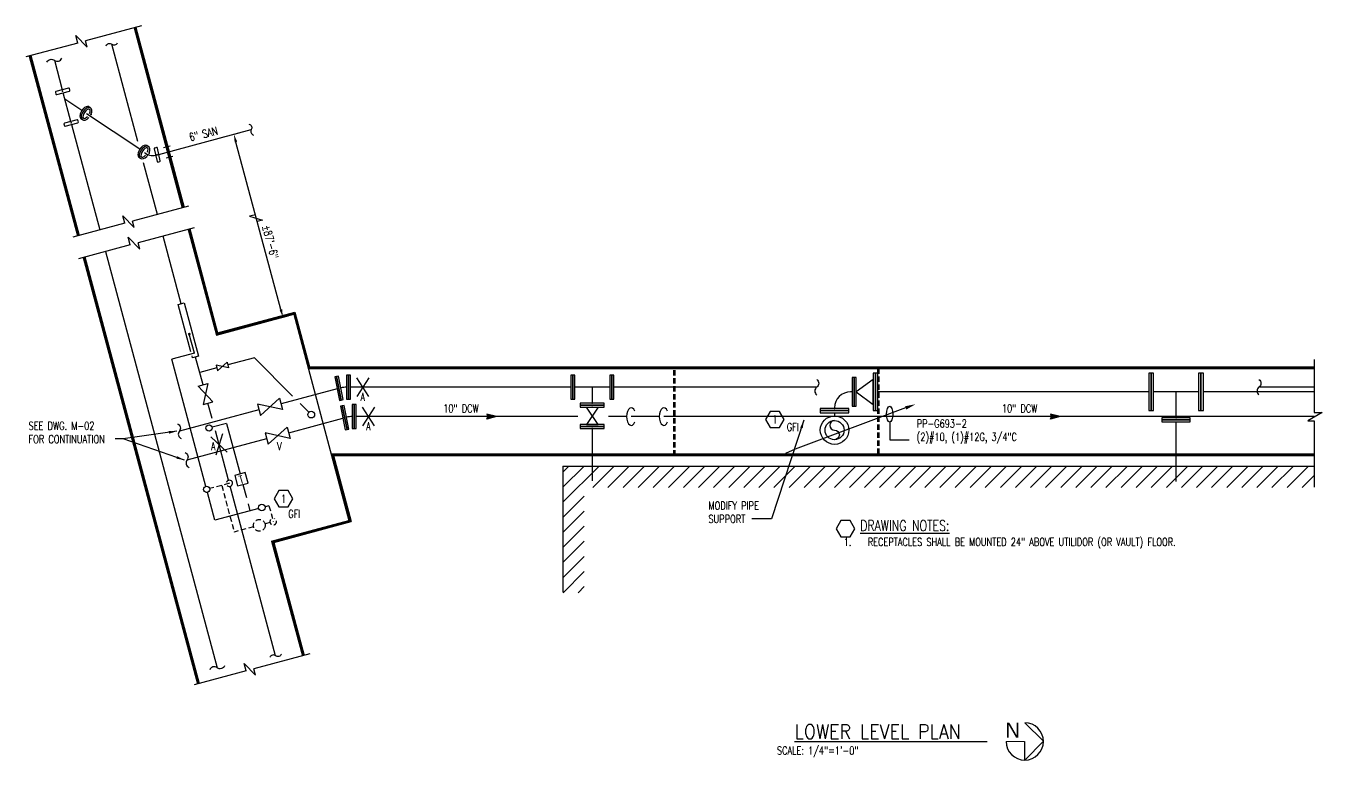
# Model space of a CAD drawing. Header units: inches. Extents: x 422 to 5092, y -339 to 887.
# Drawn here: x 810 to 1539, y 274 to 687 of the extents above; entities that cross this region are included whole.
import ezdxf
from ezdxf import colors
from ezdxf.entities.mleader import LeaderData, LeaderLine
from ezdxf.enums import TextEntityAlignment as Align
from ezdxf.math import Vec2, Vec3

# ---------------------------------------------------------------- set-up
doc = ezdxf.new("R2010")
doc.units = ezdxf.units.IN
doc.header["$LTSCALE"] = 48
doc.header["$MEASUREMENT"] = 0
doc.linetypes.add('DOY01.233700-H6-3-3 Vlt (After 95% submttl)$0$HIDDEN4', pattern=[0.09375, 0.0625, -0.03125])
for name, color, linetype in [('DOY01.233700-E-H6-3-3 Vlt (After 95% submttl)$0$E-POWR-IDEN', 71, 'Continuous'), ('DOY01.233700-E-H6-3-3 Vlt (After 95% submttl)$0$E-POWR-WIRE', 80, 'Continuous'), ('DOY01.233700-E-H6-3-3 Vlt (After 95% submttl)$0$GENERAL NOTES', 41, 'Continuous'), ('DOY01.233700-H6-3-3 Vlt (After 95% submttl)$0$EXST-BLDG', 253, 'Continuous'), ('DOY01.233700-H6-3-3 Vlt (After 95% submttl)$0$EXST-PIPE', 253, 'Continuous'), ('DOY01.233700-H6-3-3 Vlt (After 95% submttl)$0$EXST-UTLD', 253, 'Continuous'), ('DOY01.233700-H6-3-3 Vlt (After 95% submttl)$0$EXST-VALV', 253, 'Continuous'), ('DOY01.233700-H6-3-3 Vlt (After 95% submttl)$0$MU-DELGE-PIPE', 253, 'Continuous'), ('DOY01.233700-H6-3-3 Vlt (After 95% submttl)$0$MU-DELGE-TEXT', 253, 'Continuous'), ('DOY01.233700-H6-3-3 Vlt (After 95% submttl)$0$MU-DELGE-VALV', 253, 'Continuous'), ('DOY01.233700-H6-3-3 Vlt (After 95% submttl)$0$MU-DEMO', 253, 'DOY01.233700-H6-3-3 Vlt (After 95% submttl)$0$HIDDEN4'), ('DOY01.233700-H6-3-3 Vlt (After 95% submttl)$0$MU-DIMM', 253, 'Continuous'), ('DOY01.233700-H6-3-3 Vlt (After 95% submttl)$0$MU-HPR-PIPE', 253, 'Continuous'), ('DOY01.233700-H6-3-3 Vlt (After 95% submttl)$0$MU-PCR-PIPE', 253, 'Continuous'), ('DOY01.233700-H6-3-3 Vlt (After 95% submttl)$0$MU-PCR-VALV', 253, 'Continuous'), ('DOY01.233700-H6-3-3 Vlt (After 95% submttl)$0$MU-TRACE-VALV', 253, 'Continuous'), ('DOY01.233700-H6-3-3 Vlt (After 95% submttl)$0$P-SAN-PIPE', 253, 'Continuous'), ('DOY01.233700-H6-3-3 Vlt (After 95% submttl)$0$P-SAN-TEXT', 253, 'Continuous'), ('DOY01.233700-H6-3-3 Vlt (After 95% submttl)$0$P-SAN-VALV', 253, 'Continuous'), ('DOY01.233700-H6-3-3 Vlt (After 95% submttl)$0$TITLES', 111, 'Continuous')]:
    doc.layers.add(name, color=color, linetype=linetype)
doc.styles.add('DOY01.233700-E-H6-3-3 Vlt (After 95% submttl)$0$Note', font='romans.shx', dxfattribs={"width": 0.85})
doc.styles.add('DOY01.233700-E-H6-3-3 Vlt (After 95% submttl)$0$RomanS', font='romans.shx', dxfattribs={"width": 0.75})
doc.styles.add('DOY01.233700-H6-3-3 Vlt (After 95% submttl)$0$AU145S00', font='19', dxfattribs={"height": 12})
doc.styles.add('DOY01.233700-H6-3-3 Vlt (After 95% submttl)$0$ROMAND', font='romand.shx', dxfattribs={"width": 0.9})
doc.styles.add('DOY01.233700-H6-3-3 Vlt (After 95% submttl)$0$RomanS', font='romans.shx', dxfattribs={"width": 0.75})
doc.styles.get("Standard").update_dxf_attribs({"font": 'romans.shx', "width": 0.85})
doc.dimstyles.new('DOY01.233700-H6-3-3 Vlt (After 95% submttl)$0$Standard', dxfattribs={"dimtxt": 0.09375, "dimasz": 0.09375, "dimexe": 0.0625, "dimexo": 0.0625, "dimgap": 0.03125, "dimtad": 1, "dimdec": 8, "dimzin": 0, "dimdsep": 46, "dimlunit": 4, "dimtxsty": 'DOY01.233700-H6-3-3 Vlt (After 95% submttl)$0$RomanS', "dimcen": 0.09, "dimclrd": 254, "dimclre": 254, "dimclrt": 256, "dimadec": 0, "dimazin": 0, "dimtfac": 1, "dimtdec": 8, "dimtofl": 0, "dimtmove": 0, "dimatfit": 3, "dimfxl": 1, "dimtolj": 1, "dimtzin": 0, "dimlwd": -1, "dimlwe": -1, "dimarcsym": 0})

# ---------------------------------------------------------------- blocks, each defined once
blk = doc.blocks.new('DOY01.233700-E-H6-3-3 Vlt (After 95% submttl)$0$ELL')
blk.add_ellipse((0, 0), major_axis=(-1, 0), ratio=0.397545)
blk = doc.blocks.new('DOY01.233700-E-H6-3-3 Vlt (After 95% submttl)$0$Anno_Hexagon')
at = {"color": 0, "linetype": 'ByBlock', "lineweight": -2}
blk.add_lwpolyline([(1.17, 0), (0.58, 1.01), (-0.58, 1.01), (-1.17, 0), (-0.58, -1.01), (0.58, -1.01)], close=True, dxfattribs=at)
at = {"color": 0, "linetype": 'ByBlock', "lineweight": -2, "style": 'DOY01.233700-E-H6-3-3 Vlt (After 95% submttl)$0$Note', "width": 0.85}
blk.add_attdef('ID', text='', height=1, dxfattribs=at).set_placement((0, 0), align=Align.MIDDLE)
blk = doc.blocks.new('DOY01.233700-H6-3-3 Vlt (After 95% submttl)$0$8CPLG')
blk.add_lwpolyline([(4.77, 1.1875), (-4.77, 1.1875, 0.41421356), (-5.27, 0.6875), (-5.27, -0.6875, 0.41421356), (-4.77, -1.1875), (4.77, -1.1875, 0.41421356), (5.27, -0.6875), (5.27, 0.6875, 0.41421356)], format="xyb", close=True)
blk.add_point((0, 0))
blk = doc.blocks.new('*D113')
at = {"layer": 'DOY01.233700-H6-3-3 Vlt (After 95% submttl)$0$MU-DIMM', "color": 254}
for p, q in [((919.61, 624.03), (930.3, 626.89)), ((953.81, 527.57), (928.57, 621.77)), ((947.18, 521.13), (957.87, 524))]:
    blk.add_line(p, q, dxfattribs=at)
for points in [[(929.29, 621.96), (927.85, 621.58), (927.41, 626.12)], [(954.54, 527.76), (953.09, 527.37), (954.98, 523.22)]]:
    blk.add_solid(points, dxfattribs=at)
at = {"layer": 'DOY01.233700-H6-3-3 Vlt (After 95% submttl)$0$MU-DIMM', "insert": (947.96, 565.56), "char_height": 4.5, "attachment_point": 5, "rotation": 285, "style": 'DOY01.233700-H6-3-3 Vlt (After 95% submttl)$0$RomanS'}
blk.add_mtext('\\A1;%%P87\'-6"', dxfattribs=at)
blk = doc.blocks.new('DOY01.233700-H6-3-3 Vlt (After 95% submttl)$0$10blndflg')
blk.add_lwpolyline([(0, -8), (1.1875, -8), (1.1875, 8), (0, 8)], close=True)
at = {"color": 252}
blk.add_point((0, 0), dxfattribs=at)
blk = doc.blocks.new('DOY01.233700-H6-3-3 Vlt (After 95% submttl)$0$14blndflg')
blk.add_lwpolyline([(1.375, 10.5), (0, 10.5), (0, -10.5), (1.375, -10.5)], close=True)
at = {"color": 252}
for p in [(0, 0), (1.375, 0)]:
    blk.add_point(p, dxfattribs=at)
blk = doc.blocks.new('DOY01.233700-H6-3-3 Vlt (After 95% submttl)$0$8blndflg')
blk.add_lwpolyline([(1.125, 6.75), (0, 6.75), (0, -6.75), (1.125, -6.75)], close=True)
at = {"color": 252}
for p in [(0, 0), (1.125, 0)]:
    blk.add_point(p, dxfattribs=at)
blk = doc.blocks.new('DOY01.233700-H6-3-3 Vlt (After 95% submttl)$0$FLOWAR')
for p, q in [((0, 0), (5.41, 1.44, 35.76)), ((0, 0), (5.41, -1.44, 35.76)), ((5.41, 1.44, 35.76), (4.88, -0.03, 35.76)), ((5.41, -1.44, 35.76), (4.88, 0.03, 35.76))]:
    blk.add_line(p, q)
for points in [[(0, 0), (5.41, 1.44), (4.89, 0), (5.41, 1.44)], [(0, 0), (5.41, -1.44), (4.89, 0), (5.41, -1.44)]]:
    blk.add_solid(points)
blk = doc.blocks.new('DOY01.233700-H6-3-3 Vlt (After 95% submttl)')
at = {"layer": 'DOY01.233700-H6-3-3 Vlt (After 95% submttl)$0$EXST-BLDG'}
h = blk.add_hatch(dxfattribs=at)
h.set_pattern_fill('ANSI31', color=256, scale=48, style=0)
h.set_pattern_definition([(45, (0, -6), (-4.24264, 4.24264), [])])
h.paths.add_polyline_path([(1112.44465386, 368.25076526), (1124.44465386, 368.25076526), (1124.44465386, 427.47969267), (1534.8044015, 427.47969267), (1534.8044015, 439.47969267), (1112.44465386, 439.47969267)])
for q in [(1112.44465386, 368.47927606), (1534.8044015, 439.47969267)]:
    blk.add_line((1112.44465386, 439.47969267), q, dxfattribs=at)
blk.add_lwpolyline([(1534.8769858, 499.35455993), (1534.8769858, 469.55036158), (1539.27057508, 469.55036158), (1531.2016082, 465.00911853), (1534.8769858, 465.00911853), (1534.8769858, 427.69138747)], dxfattribs=at)
at = {"layer": 'DOY01.233700-H6-3-3 Vlt (After 95% submttl)$0$EXST-PIPE'}
for p, q in [((873.39169006, 622.05394604), (858.72976621, 676.77299079)), ((826.46798971, 667.74151908), (830.90450072, 651.18423458)), ((836.14793076, 631.61548727), (852.03699526, 572.3166913)), ((884.39551044, 580.98712931), (876.5931527, 610.1059248)), ((897.83697966, 530.82288323), (887.63607704, 568.89317009)), ((855.27756186, 560.22273208), (918.02871738, 326.03223145)), ((910.0587949, 485.2104478), (905.87491501, 500.82490014)), ((985.42565716, 482.91159849), (953.91501367, 474.46834701)), ((1116.80126811, 483.87825775), (992.96461862, 483.87825775)), ((1138.80126811, 483.87825775), (1119.05126811, 483.87825775)), ((1128.92626811, 483.87825775), (1128.92626811, 474.95402921)), ((1255.15834791, 483.87825775), (1141.05126811, 483.87825775)), ((1274.96643838, 481.21959511), (1274.15393838, 481.21959511)), ((1441.77893838, 481.21959511), (1289.52893838, 481.21959511)), ((1469.77893838, 481.21959511), (1444.52893838, 481.21959511)), ((1457.15393838, 466.66058965), (1457.15393838, 481.21959511)), ((1534.8044015, 481.21959511), (1472.52893838, 481.21959511)), ((1534.8044015, 483.87825775), (1503.76170061, 483.87825775)), ((915.14495076, 466.22865572), (912.83045121, 474.86648562)), ((941.50225906, 471.14235944), (896.7402294, 459.14840974)), ((1271.52893838, 470.71959511), (1258.77893838, 470.71959511)), ((1265.15393838, 472.21959511), (1265.15393838, 471.90709511)), ((1265.15393838, 469.53209511), (1265.15393838, 467.71959511)), ((923.26206083, 463.51602567), (915.15944426, 461.3449361)), ((924.454819, 431.48375442), (917.0075944, 459.27717502)), ((923.26206083, 463.51602567), (930.89068434, 435.04561517)), ((1128.92626811, 460.70402921), (1128.92626811, 431.23762086)), ((1457.15393838, 430.72362826), (1457.15393838, 464.28558965)), ((950.89642013, 332.80235557), (925.36068566, 428.10301403)), ((932.4645646, 429.17181406), (934.41736641, 421.88385848)), ((935.37483569, 418.31053448), (936.44901532, 414.30164152))]:
    blk.add_line(p, q, dxfattribs=at)
for points in [[(855.53013691, 675.9156527, -0.5), (858.72976621, 676.77299079, 0.5), (861.92939551, 677.63032888)], [(822.30243459, 666.62536195, -0.5), (826.46798971, 667.74151908, 0.5), (830.63354484, 668.85767622)], [(1255.15834791, 488.19075775, -0.5), (1255.15834791, 483.87825775, 0.5), (1255.15834791, 479.56575775)], [(1503.76170061, 488.19075775, -0.5), (1503.76170061, 483.87825775, 0.5), (1503.76170061, 479.56575775)], [(895.62407227, 463.31396486, -0.5), (896.7402294, 459.14840974, 0.5), (897.85638653, 454.98285461)], [(1265.15393838, 465.09459511, 1), (1265.15393838, 459.71959511, -1), (1265.15393838, 454.34459511, -1)], [(954.09604943, 333.65969366, -0.5), (950.89642013, 332.80235557, 0.5), (947.69679083, 331.94501749)], [(922.19427251, 327.14838858, -0.5), (918.02871738, 326.03223145, 0.5), (913.86316226, 324.91607432)]]:
    blk.add_lwpolyline(points, format="xyb", dxfattribs=at)
for points in [[(1286.77893838, 474.21959511), (1286.77893838, 488.21959511), (1277.34143838, 481.21959511)], [(927.95378379, 434.25867503), (929.52766405, 428.38487393), (935.40146515, 429.9587542), (933.82758489, 435.8325553)]]:
    blk.add_lwpolyline(points, close=True, dxfattribs=at)
for centre, radius in [((1265.15393838, 459.71959511), 8), ((913.46907407, 460.89200277), 1.75), ((1265.15393838, 459.71959511), 5.375), ((912.06739591, 426.3528211), 1.75)]:
    blk.add_circle(centre, radius, dxfattribs=at)
for centre, radius, start, end in [((990.71461862, 471.87825775), 12, 90, 105), ((1274.15393838, 472.21959511), 9, 90, 180), ((924.90775233, 429.79338423), 1.75, 227.3813443727, 162.6186556273)]:
    blk.add_arc(centre, radius, start, end, dxfattribs=at)
at = {"layer": 'DOY01.233700-H6-3-3 Vlt (After 95% submttl)$0$EXST-UTLD'}
for p, q in [((871.2898537, 685.92180404), (898.40143492, 584.74000547)), ((871.48303887, 685.97356785), (898.59462008, 584.79176928)), ((871.67622403, 686.02533166), (898.78780525, 584.84353308)), ((871.8694092, 686.07709546), (898.98099041, 584.89529689)), ((872.06259436, 686.12885927), (899.17417558, 584.9470607)), ((872.25577953, 686.18062308), (899.36736074, 584.99882451)), ((812.3683783, 670.13384229), (839.47995951, 568.95204372)), ((812.56156346, 670.1856061), (839.67314468, 569.00380752)), ((812.75474863, 670.2373699), (839.86632984, 569.05557133)), ((812.94793379, 670.28913371), (840.05951501, 569.10733514)), ((813.14111896, 670.34089752), (840.25270017, 569.15909895)), ((813.33430412, 670.39266133), (840.44588534, 569.21086276)), ((901.64200152, 572.64604625), (917.57132568, 513.19699917)), ((901.83518669, 572.69781006), (917.71274704, 513.44194814)), ((902.02837185, 572.74957386), (917.85416839, 513.68689712)), ((902.22155702, 572.80133767), (917.99558975, 513.93184609)), ((902.41474218, 572.85310148), (918.1370111, 514.17679507)), ((902.60792735, 572.90486529), (918.27843246, 514.42174404)), ((842.72052612, 556.8580845), (906.99747202, 316.97325663)), ((842.91371129, 556.9098483), (907.19065719, 317.02502044)), ((843.10689645, 556.96161211), (907.38384235, 317.07678425)), ((843.30008162, 557.01337592), (907.57702752, 317.12854806)), ((843.49326678, 557.06513973), (907.77021268, 317.18031187)), ((843.68645195, 557.11690354), (907.96339785, 317.23207568)), ((917.57132568, 513.19699917), (961.03798786, 524.8438562)), ((917.71274704, 513.44194814), (961.17940922, 525.08880517)), ((917.85416839, 513.68689712), (961.32083057, 525.33375415)), ((917.99558975, 513.93184609), (961.46225193, 525.57870312)), ((918.1370111, 514.17679507), (961.60367329, 525.8236521)), ((918.27843246, 514.42174404), (961.74509464, 526.06860107)), ((961.03798786, 524.8438562), (992.09627327, 408.93275704)), ((961.17940922, 525.08880517), (969.34760255, 494.60469267)), ((961.32083057, 525.33375415), (969.50441731, 494.79219267)), ((961.46225193, 525.57870312), (969.66123207, 494.97969267)), ((961.60367329, 525.8236521), (969.81804683, 495.16719267)), ((961.74509464, 526.06860107), (969.9748616, 495.35469267)), ((969.19078778, 494.41719267), (1534.8044015, 494.41719267)), ((969.34760255, 494.60469267), (1534.8044015, 494.60469267)), ((969.50441731, 494.79219267), (1534.8044015, 494.79219267)), ((969.66123207, 494.97969267), (1534.8044015, 494.97969267)), ((969.81804683, 495.16719267), (1534.8044015, 495.16719267)), ((969.9748616, 495.35469267), (1534.8044015, 495.35469267)), ((982.05234902, 446.41719267), (1534.8044015, 446.41719267)), ((982.30964473, 446.22969267), (992.34122225, 408.79133569)), ((982.30964473, 446.22969267), (1534.8044015, 446.22969267)), ((982.56694044, 446.04219267), (992.58617122, 408.64991433)), ((982.56694044, 446.04219267), (1534.8044015, 446.04219267)), ((982.82423615, 445.85469267), (992.8311202, 408.50849297)), ((982.82423615, 445.85469267), (1534.8044015, 445.85469267)), ((983.08153186, 445.66719267), (993.07606917, 408.36707162)), ((983.08153186, 445.66719267), (1534.8044015, 445.66719267)), ((983.33882757, 445.47969267), (993.32101815, 408.22565026)), ((983.33882757, 445.47969267), (1534.8044015, 445.47969267)), ((948.62961109, 397.28590001), (992.09627327, 408.93275704)), ((948.87456007, 397.14447866), (992.34122225, 408.79133569)), ((949.11950904, 397.0030573), (992.58617122, 408.64991433)), ((949.36445801, 396.86163595), (992.8311202, 408.50849297)), ((949.60940699, 396.72021459), (993.07606917, 408.36707162)), ((949.85435596, 396.57879323), (993.32101815, 408.22565026)), ((948.62961109, 397.28590001), (965.91894743, 332.76121838)), ((948.87456007, 397.14447866), (966.11213259, 332.81298219)), ((949.11950904, 397.0030573), (966.30531776, 332.864746)), ((949.36445801, 396.86163595), (966.49850292, 332.91650981)), ((949.60940699, 396.72021459), (966.69168809, 332.96827362)), ((949.85435596, 396.57879323), (966.88487325, 333.02003743))]:
    blk.add_line(p, q, dxfattribs=at)
at = {"layer": 'DOY01.233700-H6-3-3 Vlt (After 95% submttl)$0$EXST-UTLD', "linetype": 'DOY01.233700-H6-3-3 Vlt (After 95% submttl)$0$HIDDEN4'}
for p, q in [((1174.69465386, 445.47969267), (1174.69465386, 494.41719267)), ((1174.88215386, 445.47969267), (1174.88215386, 494.41719267)), ((1175.06965386, 445.47969267), (1175.06965386, 494.41719267)), ((1175.25715386, 445.47969267), (1175.25715386, 494.41719267)), ((1175.44465386, 445.47969267), (1175.44465386, 494.41719267)), ((1289.44465386, 446.41719267), (1289.44465386, 495.35469267)), ((1289.63215386, 446.41719267), (1289.63215386, 495.35469267)), ((1289.81965386, 446.41719267), (1289.81965386, 495.35469267)), ((1290.00715386, 446.41719267), (1290.00715386, 495.35469267)), ((1290.19465386, 446.41719267), (1290.19465386, 495.35469267))]:
    blk.add_line(p, q, dxfattribs=at)
at = {"layer": 'DOY01.233700-H6-3-3 Vlt (After 95% submttl)$0$EXST-UTLD'}
for points in [[(875.55926563, 687.06578952), (844.02604194, 678.61648769)], [(839.639538, 677.4411275), (838.50239342, 681.68500886), (844.97729966, 675.06634555), (844.02604194, 678.61648769)], [(839.639538, 677.4411275), (810.48080986, 669.62806985)], [(901.93951438, 585.688031), (870.40629069, 577.23872918)], [(866.01978674, 576.06336899), (836.8610586, 568.25031133)], [(866.01978674, 576.06336899), (864.88264216, 580.30725034), (871.35754841, 573.68858704), (870.40629069, 577.23872918)], [(905.05106905, 573.55950314), (873.51784536, 565.11020132)], [(869.13134141, 563.93484113), (839.97261327, 556.12178347)], [(869.13134141, 563.93484113), (867.99419683, 568.17872248), (874.46910308, 561.56005917), (873.51784536, 565.11020132)], [(934.26958983, 324.28079857), (933.13244525, 328.52467993), (939.60735149, 321.90601662), (938.65609377, 325.45615876)], [(970.18931746, 333.90546059), (938.65609377, 325.45615876)], [(934.26958983, 324.28079857), (905.11086169, 316.46774092)]]:
    blk.add_lwpolyline(points, dxfattribs=at)
at = {"layer": 'DOY01.233700-H6-3-3 Vlt (After 95% submttl)$0$EXST-VALV'}
for points in [[(1003.26298299, 478.57827586), (996.51896588, 489.17823964)], [(1003.26298299, 489.17823964), (996.51896588, 478.57827586)], [(923.69300365, 447.35532861), (914.43531085, 455.84862732)], [(920.94953115, 457.59410738), (917.17878336, 445.60984854)]]:
    blk.add_lwpolyline(points, dxfattribs=at)
for points in [[(910.17838166, 474.15586573), (915.48252077, 475.57710552), (907.40672535, 484.4998279), (912.71086446, 485.92106769)], [(940.64951519, 474.32484291), (942.35500294, 467.95987597), (953.0622698, 477.65083048), (954.76775755, 471.28586354)], [(1125.63151878, 462.95402921), (1132.22101743, 462.95402921), (1125.63151878, 472.70402921), (1132.22101743, 472.70402921)]]:
    blk.add_lwpolyline(points, close=True, dxfattribs=at)
at = {"layer": 'DOY01.233700-H6-3-3 Vlt (After 95% submttl)$0$MU-DELGE-PIPE'}
for p, q in [((1120.86405015, 467.34112447), (996.1592641, 467.34112447)), ((1148.2047123, 467.34112447), (1137.97931389, 467.34112447)), ((1166.58199401, 467.34112447), (1150.76012455, 467.34112447)), ((1534.8769858, 467.34112447), (1169.13740626, 467.34112447)), ((958.26329766, 458.24033024), (988.62030264, 466.37446521)), ((901.08851339, 442.92039296), (945.85054305, 454.91434266))]:
    blk.add_line(p, q, dxfattribs=at)
blk.add_lwpolyline([(899.97235625, 447.08594809, -0.5), (901.08851339, 442.92039296, 0.5), (902.20467052, 438.75483784)], format="xyb", dxfattribs=at)
blk.add_arc((993.9092641, 455.34112447), 12, 90, 105, dxfattribs=at)
for centre in [(1150.76012455, 467.34112447), (1169.13740626, 467.34112447)]:
    blk.add_ellipse(centre, major_axis=(0, 5), ratio=0.5110824494, start_param=5.3558900892, end_param=10.3520731788, dxfattribs=at)
at = {"layer": 'DOY01.233700-H6-3-3 Vlt (After 95% submttl)$0$MU-DELGE-VALV'}
for points in [[(1006.45762847, 462.04114258), (999.71361136, 472.64110636)], [(1006.45762847, 472.64110636), (999.71361136, 462.04114258)]]:
    blk.add_lwpolyline(points, dxfattribs=at)
blk.add_lwpolyline([(944.99779918, 458.09682613), (946.70328693, 451.7318592), (957.41055379, 461.42281371), (959.11604154, 455.05784677)], close=True, dxfattribs=at)
at = {"layer": 'DOY01.233700-H6-3-3 Vlt (After 95% submttl)$0$MU-DEMO'}
for p, q in [((924.90775233, 429.79338423), (913.75776611, 426.80575442)), ((920.55149746, 428.62612926), (927.58549997, 402.37487452)), ((947.13824802, 417.16581279), (945.00257239, 416.59356023)), ((947.13824802, 417.16581279), (949.52619683, 408.25386653)), ((938.52838597, 405.30701199), (927.58549997, 402.37487452)), ((947.73923405, 407.7750513), (944.92764457, 407.02168816))]:
    blk.add_line(p, q, dxfattribs=at)
blk.add_circle((941.72801527, 406.16435008), 3.3125, dxfattribs=at)
blk.add_arc((949.52619683, 408.25386653), 1.85, 143.2042616139, 66.7957383861, dxfattribs=at)
at = {"layer": 'DOY01.233700-H6-3-3 Vlt (After 95% submttl)$0$MU-DIMM', "color": 254}
blk.add_lwpolyline([(939.5317381, 580.88697856), (936.14718869, 580.00354448), (943.57130239, 577.83587181), (940.53700014, 577.10864143)], dxfattribs=at)
at = {"layer": 'DOY01.233700-H6-3-3 Vlt (After 95% submttl)$0$MU-HPR-PIPE'}
for p, q in [((905.20529788, 503.04651274), (902.35183096, 513.69579625)), ((905.20529788, 503.04651274), (892.44305163, 499.62687916)), ((911.62322068, 428.04551373), (892.44305163, 499.62687916)), ((916.72220164, 409.01585773), (912.5290752, 424.66481866)), ((941.3823395, 415.62352175), (916.72220164, 409.01585773))]:
    blk.add_line(p, q, dxfattribs=at)
at = {"layer": 'DOY01.233700-H6-3-3 Vlt (After 95% submttl)$0$MU-HPR-PIPE', "const_width": 0.75}
blk.add_lwpolyline([(902.71405315, 513.79285339, 1), (901.98960878, 513.59873911, 1)], format="xyb", close=True, dxfattribs=at)
at = {"layer": 'DOY01.233700-H6-3-3 Vlt (After 95% submttl)$0$MU-PCR-PIPE'}
for p, q in [((938.96196696, 500.37743604), (924.00192568, 496.36890506)), ((960.43487089, 478.90453212), (938.96196696, 500.37743604)), ((917.79554838, 494.70591128), (908.20319324, 492.13564747)), ((969.59294842, 469.74645459), (964.67667277, 474.66273024))]:
    blk.add_line(p, q, dxfattribs=at)
at = {"layer": 'DOY01.233700-H6-3-3 Vlt (After 95% submttl)$0$MU-PCR-VALV'}
blk.add_lwpolyline([(903.28888961, 503.80849114), (896.17008287, 530.37623958), (899.50387645, 531.26952687), (907.5418118, 501.27154379), (904.20801821, 500.37825649), (903.92662884, 501.42841595)], dxfattribs=at)
blk.add_lwpolyline([(917.36917644, 496.29715301), (918.22192031, 493.11466954), (923.57555374, 497.9601468), (924.42829762, 494.77766333)], close=True, dxfattribs=at)
blk.add_circle((970.91877364, 468.42062937), 1.875, dxfattribs=at)
at = {"layer": 'DOY01.233700-H6-3-3 Vlt (After 95% submttl)$0$MU-TRACE-VALV'}
blk.add_circle((943.17637621, 416.16855136), 1.875, dxfattribs=at)
at = {"layer": 'DOY01.233700-H6-3-3 Vlt (After 95% submttl)$0$P-SAN-PIPE'}
for p, q in [((835.67577356, 633.37760196), (831.37665793, 649.42211989)), ((841.87403793, 639.47666698), (832.33339754, 645.85151908)), ((874.46358601, 617.70102713), (844.58778346, 637.66340018)), ((885.21103165, 614.80998816), (937.16719784, 628.73160094)), ((887.78008785, 618.60419324), (891.60171875, 619.62819615)), ((889.36953345, 612.81842682), (893.11810169, 613.82285266))]:
    blk.add_line(p, q, dxfattribs=at)
blk.add_ellipse((882.06868402, 618.85057609), major_axis=(6.07436943, 0.30472294), ratio=0.7663126913, start_param=3.7492495201, end_param=4.9028655284, dxfattribs=at)
at = {"layer": 'DOY01.233700-H6-3-3 Vlt (After 95% submttl)$0$P-SAN-PIPE', "color": 250}
for p in [(847.13427373, 637.30622923), (878.90586894, 614.3183211), (879.72382181, 615.53058938)]:
    blk.add_point(p, dxfattribs=at)
at = {"layer": 'DOY01.233700-H6-3-3 Vlt (After 95% submttl)$0$P-SAN-VALV'}
blk.add_lwpolyline([(935.86152423, 631.77591903, -0.5), (937.16719784, 628.73160094, 0.5), (938.47287144, 625.68728284)], format="xyb", dxfattribs=at)
for centre, major_axis, ratio, start_param, end_param in [((843.82955461, 638.17043498), (2.24885073, 3.36581932), 0.5809469274, 6.0877862181, 9.6197226489), ((844.58778346, 637.66340018), (2.24885073, 3.36581932), 0.5809469274, 4.9619965573, 10.7459385881), ((844.58778346, 637.66340018), (1.6907294, 2.53035536), 0.4441421251, 5.0472076994, 10.6607555686), ((876.41910269, 616.39479514), (2.24885073, 3.36581932), 0.5809469274, 6.0877862181, 9.6197226489), ((877.17733154, 615.88776034), (2.24885073, 3.36581932), 0.5809469274, 5.0061370763, 10.7785518098), ((877.17733154, 615.88776034), (1.6907294, 2.53035536), 0.4441421251, 5.0474340271, 10.6595029224)]:
    blk.add_ellipse(centre, major_axis=major_axis, ratio=ratio, start_param=start_param, end_param=end_param, dxfattribs=at)
at = {"layer": 'DOY01.233700-H6-3-3 Vlt (After 95% submttl)$0$TITLES'}
for p, q in [((1372.1107874, 295.10336499), (1382.70754685, 284.67359182)), ((1372.1107874, 274.12410928), (1382.70754685, 284.67359182)), ((1372.1107874, 274.12410928), (1372.1107874, 284.61373714))]:
    blk.add_line(p, q, dxfattribs=at)
at = {"layer": 'DOY01.233700-H6-3-3 Vlt (After 95% submttl)$0$TITLES', "const_width": 0.6125}
blk.add_lwpolyline([(1361.62115955, 284.61373714), (1372.1107874, 284.61373714)], dxfattribs=at)
at = {"layer": 'DOY01.233700-H6-3-3 Vlt (After 95% submttl)$0$TITLES'}
blk.add_arc((1372.1107874, 284.61373714), 10.48962785, 180, 90, dxfattribs=at)
at = {"layer": 'DOY01.233700-H6-3-3 Vlt (After 95% submttl)$0$EXST-PIPE'}
for name, p, rotation in [('DOY01.233700-H6-3-3 Vlt (After 95% submttl)$0$8blndflg', (985.4020232, 483.03041444), 11.25000000000082), ('DOY01.233700-H6-3-3 Vlt (After 95% submttl)$0$8blndflg', (986.50540664, 483.24989106), 11.25000000000082), ('DOY01.233700-H6-3-3 Vlt (After 95% submttl)$0$8blndflg', (1139.92626811, 483.87825775), 180), ('DOY01.233700-H6-3-3 Vlt (After 95% submttl)$0$8blndflg', (1141.05126811, 483.87825775), 180), ('DOY01.233700-H6-3-3 Vlt (After 95% submttl)$0$14blndflg', (1471.15393838, 481.21959511), 180), ('DOY01.233700-H6-3-3 Vlt (After 95% submttl)$0$14blndflg', (1472.52893838, 481.21959511), 180), ('DOY01.233700-H6-3-3 Vlt (After 95% submttl)$0$8blndflg', (1128.92626811, 473.82902921), 90), ('DOY01.233700-H6-3-3 Vlt (After 95% submttl)$0$8blndflg', (1128.92626811, 472.70402921), 90), ('DOY01.233700-H6-3-3 Vlt (After 95% submttl)$0$10blndflg', (1265.15393838, 471.90709511), 270), ('DOY01.233700-H6-3-3 Vlt (After 95% submttl)$0$10blndflg', (1265.15393838, 470.71959511), 270), ('DOY01.233700-H6-3-3 Vlt (After 95% submttl)$0$10blndflg', (1457.15393838, 466.66058965), 270), ('DOY01.233700-H6-3-3 Vlt (After 95% submttl)$0$8blndflg', (1128.92626811, 462.95402921), 270), ('DOY01.233700-H6-3-3 Vlt (After 95% submttl)$0$8blndflg', (1128.92626811, 461.82902921), 270), ('DOY01.233700-H6-3-3 Vlt (After 95% submttl)$0$10blndflg', (1457.15393838, 465.47308965), 270)]:
    blk.add_blockref(name, p, dxfattribs=dict(at, rotation=rotation))
for name, p in [('DOY01.233700-H6-3-3 Vlt (After 95% submttl)$0$8blndflg', (990.71461862, 483.87825775)), ('DOY01.233700-H6-3-3 Vlt (After 95% submttl)$0$8blndflg', (991.83961862, 483.87825775)), ('DOY01.233700-H6-3-3 Vlt (After 95% submttl)$0$8blndflg', (1116.80126811, 483.87825775)), ('DOY01.233700-H6-3-3 Vlt (After 95% submttl)$0$8blndflg', (1117.92626811, 483.87825775)), ('DOY01.233700-H6-3-3 Vlt (After 95% submttl)$0$10blndflg', (1274.96643838, 481.21959511)), ('DOY01.233700-H6-3-3 Vlt (After 95% submttl)$0$10blndflg', (1276.15393838, 481.21959511)), ('DOY01.233700-H6-3-3 Vlt (After 95% submttl)$0$14blndflg', (1286.77893838, 481.21959511)), ('DOY01.233700-H6-3-3 Vlt (After 95% submttl)$0$14blndflg', (1288.15393838, 481.21959511)), ('DOY01.233700-H6-3-3 Vlt (After 95% submttl)$0$14blndflg', (1441.77893838, 481.21959511)), ('DOY01.233700-H6-3-3 Vlt (After 95% submttl)$0$14blndflg', (1443.15393838, 481.21959511))]:
    blk.add_blockref(name, p, dxfattribs=at)
at = {"layer": 'DOY01.233700-H6-3-3 Vlt (After 95% submttl)$0$MU-DELGE-VALV'}
for p in [(993.9092641, 467.34112447), (995.0342641, 467.34112447)]:
    blk.add_blockref('DOY01.233700-H6-3-3 Vlt (After 95% submttl)$0$8blndflg', p, dxfattribs=at)
at = {"layer": 'DOY01.233700-H6-3-3 Vlt (After 95% submttl)$0$MU-DELGE-VALV', "rotation": 11.25000000000081}
for p in [(988.59666868, 466.49328116), (989.70005212, 466.71275777)]:
    blk.add_blockref('DOY01.233700-H6-3-3 Vlt (After 95% submttl)$0$8blndflg', p, dxfattribs=at)
at = {"layer": 'DOY01.233700-H6-3-3 Vlt (After 95% submttl)$0$P-SAN-VALV'}
for p, xscale, yscale, zscale, rotation in [((831.14057933, 650.30317724), 0.7681159420000556, 0.7681159420000085, 0.7681159420000085, 195.0000000000027), ((835.91185216, 632.49654462), 0.7681159420000556, 0.7681159420000085, 0.7681159420000085, 195.0000000000027), ((884.32952332, 614.57378872), 0.7681159419998971, 0.7681159420000143, 0.768115942000001, 283.1671561304142)]:
    blk.add_blockref('DOY01.233700-H6-3-3 Vlt (After 95% submttl)$0$8CPLG', p, dxfattribs=dict(at, xscale=xscale, yscale=yscale, zscale=zscale, rotation=rotation))
at = {"layer": 'DOY01.233700-H6-3-3 Vlt (After 95% submttl)$0$EXST-VALV', "style": 'DOY01.233700-H6-3-3 Vlt (After 95% submttl)$0$RomanS', "width": 0.7}
for p in [(998.62683793, 476.14080876), (914.61395889, 448.43627905)]:
    blk.add_text('A', height=4.5, dxfattribs=at).set_placement(p)
blk.add_text('T', height=4.5, rotation=15, dxfattribs=at).set_placement((931.13037792, 429.40425259))
at = {"layer": 'DOY01.233700-H6-3-3 Vlt (After 95% submttl)$0$MU-DELGE-TEXT', "style": 'DOY01.233700-H6-3-3 Vlt (After 95% submttl)$0$RomanS', "width": 0.7}
blk.add_text('A', height=4.5, dxfattribs=at).set_placement((1001.82148341, 459.60367548))
at = {"layer": 'DOY01.233700-H6-3-3 Vlt (After 95% submttl)$0$MU-DELGE-TEXT', "char_height": 4.5, "attachment_point": 1, "style": 'DOY01.233700-H6-3-3 Vlt (After 95% submttl)$0$RomanS'}
for s, insert, width in [('SEE DWG. M-02\\PFOR CONTINUATION', (811.96746631, 464.38404377), 62.0168231498), ('MODIFY PIPE\\PSUPPORT', (1194.26372356, 419.5007436), 54.1757680888)]:
    blk.add_mtext(s, dxfattribs=dict(at, insert=insert, width=width))
at = {"layer": 'DOY01.233700-H6-3-3 Vlt (After 95% submttl)$0$MU-DELGE-VALV', "insert": (952.98721375, 452.92392633), "char_height": 4.5, "width": 41.7247762203, "attachment_point": 2, "style": 'DOY01.233700-H6-3-3 Vlt (After 95% submttl)$0$RomanS'}
blk.add_mtext('V', dxfattribs=at)
at = {"layer": 'DOY01.233700-H6-3-3 Vlt (After 95% submttl)$0$P-SAN-TEXT', "insert": (909.73461359, 628.46433537), "char_height": 4.5, "width": 36.3733839417, "attachment_point": 2, "rotation": 13.888201685, "style": 'DOY01.233700-H6-3-3 Vlt (After 95% submttl)$0$RomanS'}
blk.add_mtext('6" SAN', dxfattribs=at)
at = {"layer": 'DOY01.233700-H6-3-3 Vlt (After 95% submttl)$0$TITLES', "style": 'DOY01.233700-H6-3-3 Vlt (After 95% submttl)$0$ROMAND', "width": 0.9}
blk.add_text('%%ULOWER LEVEL PLAN   ', height=8, dxfattribs=at).set_placement((1296.80667745, 286.15550657), align=Align.CENTER)
at = {"layer": 'DOY01.233700-H6-3-3 Vlt (After 95% submttl)$0$TITLES', "style": 'DOY01.233700-H6-3-3 Vlt (After 95% submttl)$0$AU145S00'}
blk.add_text('N', height=8.4, dxfattribs=at).set_placement((1361.25294432, 286.8231242))
at = {"layer": 'DOY01.233700-H6-3-3 Vlt (After 95% submttl)$0$TITLES', "style": 'DOY01.233700-H6-3-3 Vlt (After 95% submttl)$0$RomanS', "width": 0.75}
blk.add_text('SCALE: 1/4"=1\'-0"', height=4.5, dxfattribs=at).set_placement((1232.76476767, 277.24271972))
at = {"layer": 'DOY01.233700-H6-3-3 Vlt (After 95% submttl)$0$MU-DIMM'}
dim = blk.add_linear_dim(base=(927.40552632, 626.11596893), p1=(944.28452451, 520.35477922), p2=(916.7135486, 623.25106214), angle=105, text='%%P87\'-6"', dimstyle='DOY01.233700-H6-3-3 Vlt (After 95% submttl)$0$Standard', override={"dimscale": 48}, dxfattribs=at)
dim.commit()
dim.dimension.update_dxf_attribs({"geometry": '*D113', "text_midpoint": (943.92171233, 564.4767236), "dimtype": 129})
at = {"layer": 'DOY01.233700-H6-3-3 Vlt (After 95% submttl)$0$MU-DELGE-TEXT'}
for points, override in [([(1247.95987266, 465.27347646), (1229.7197043, 409.86107342), (1218.71823416, 409.86107342)], {"dimscale": 48, "dimgap": 0.03125, "dimtad": 0, "dimclrd": 0}), ([(899.55084713, 442.89297231), (865.0988873, 454.75496254), (860.63955248, 454.75496254)], {"dimscale": 48, "dimtad": 0, "dimclrd": 0}), ([(895.3072862, 459.06841661), (865.0988873, 454.75496254)], {"dimscale": 48, "dimtad": 0, "dimclrd": 0})]:
    blk.add_leader(points, dimstyle='DOY01.233700-H6-3-3 Vlt (After 95% submttl)$0$Standard', override=override, dxfattribs=at)
for points in [[(1043.87772806, 468.50608195), (1076.78648677, 468.50608195), (1076.78648677, 474.81288017), (1043.87772806, 474.81288017)], [(1357.99617504, 468.50608195), (1390.90493374, 468.50608195), (1390.90493374, 474.81288017), (1357.99617504, 474.81288017)]]:
    blk.add_wipeout(points).dxf.layer = 'DOY01.233700-H6-3-3 Vlt (After 95% submttl)$0$MU-DELGE-TEXT'
at = {"layer": 'DOY01.233700-H6-3-3 Vlt (After 95% submttl)$0$MU-DELGE-VALV', "rotation": 180}
for p in [(1075.04073577, 467.34112447), (1391.93636952, 467.34112447)]:
    blk.add_blockref('DOY01.233700-H6-3-3 Vlt (After 95% submttl)$0$FLOWAR', p, dxfattribs=at)
at = {"layer": 'DOY01.233700-H6-3-3 Vlt (After 95% submttl)$0$MU-DELGE-TEXT', "char_height": 4.5, "width": 26.1534272992, "attachment_point": 1, "style": 'DOY01.233700-H6-3-3 Vlt (After 95% submttl)$0$RomanS'}
for insert in [(1045.12742913, 474.1444748), (1359.2458761, 474.1444748)]:
    blk.add_mtext('\\A1;10" DCW', dxfattribs=dict(at, insert=insert))
blk = doc.blocks.new('DOY01.233700-E-H6-3-3 Vlt (After 95% submttl)')
at = {"layer": 'DOY01.233700-E-H6-3-3 Vlt (After 95% submttl)$0$E-POWR-WIRE'}
blk.add_lwpolyline([(957.55, 399.98, 0, 0, -0.162647), (1237.51, 446.6, 0, 1.5, 0), (1237.51, 446.6, 0, 0, 0)], format="xyseb", dxfattribs=at)
at = {"layer": 'DOY01.233700-E-H6-3-3 Vlt (After 95% submttl)$0$E-POWR-IDEN', "xscale": 4.5, "yscale": 4.5, "zscale": 4.5}
for p in [(1231.58, 465.73), (955.36, 421.12)]:
    blk.add_blockref('DOY01.233700-E-H6-3-3 Vlt (After 95% submttl)$0$Anno_Hexagon', p, dxfattribs=at).add_auto_attribs({'ID': '1'})
at = {"layer": 'DOY01.233700-E-H6-3-3 Vlt (After 95% submttl)$0$E-POWR-IDEN', "char_height": 4.5, "attachment_point": 1, "style": 'DOY01.233700-E-H6-3-3 Vlt (After 95% submttl)$0$RomanS'}
for s, insert in [('GFI', (1238.3, 463.71)), ('PP-G693-2\\P(2)#10, (1)#12G, 3/4"C', (1311.33, 465.64)), ('GFI', (957.99, 414.86))]:
    blk.add_mtext(s, dxfattribs=dict(at, insert=insert))
at = {"layer": 'DOY01.233700-E-H6-3-3 Vlt (After 95% submttl)$0$E-POWR-IDEN'}
ml = blk.add_multileader_mtext('Standard', dxfattribs=at)
ml.set_content('')
ml.set_leader_properties()
ml.set_arrow_properties(name='DOY01.233700-E-H6-3-3 Vlt (After 95% submttl)$0$ELL')
ml.build(insert=Vec2(0, 0))
ml.multileader.update_dxf_attribs({"dogleg_length": 0.125, "arrow_head_size": 4.5, "scale": 48})
ctx = ml.context
ctx.base_point, ctx.scale, ctx.char_height, ctx.arrow_head_size, ctx.landing_gap_size, ctx.plane_origin = Vec3(1307.02, 454.25), 48, 4.5, 4.5, 4.32, Vec3(12.31, 2.22)
notes = []
notes.append((ctx, [(0, (1, 1, 0), (1296.14, 454.25), (1, 0), 10.88, [(0, [(1296.14, 468.71)], 0, [])])]))
ctx.mtext, ml.multileader.dxf.content_type = None, 0
at = {"layer": 'DOY01.233700-E-H6-3-3 Vlt (After 95% submttl)$0$E-POWR-WIRE'}
ml = blk.add_multileader_mtext('Standard', dxfattribs=at)
ml.set_content('')
ml.set_leader_properties()
ml.build(insert=Vec2(0, 0))
ml.multileader.update_dxf_attribs({"dogleg_length": 0.125, "arrow_head_size": 6, "scale": 48})
ctx = ml.context
ctx.base_point, ctx.scale, ctx.char_height, ctx.arrow_head_size, ctx.landing_gap_size, ctx.plane_origin, ctx.plane_x_axis, ctx.plane_y_axis = Vec3(1237.51, 446.6), 48, 4.5, 6, 4.32, Vec3(293.02, -412.55), Vec3(0.912009, 0.41017), Vec3(-0.41017, 0.912009)
notes.append((ctx, [(0, (1, 1, 0), (1242.98, 449.06), (-0.912009, -0.41017), 6, [(0, [(1310.75, 474.29)], 0, [])])]))
ctx.mtext, ml.multileader.dxf.content_type = None, 0
for ctx, leaders in notes:
    for number, flags, end, landing, length, lines in leaders:
        leader = LeaderData()
        leader.index, (leader.has_last_leader_line, leader.has_dogleg_vector, leader.attachment_direction) = number, flags
        leader.last_leader_point, leader.dogleg_vector, leader.dogleg_length = Vec3(end), Vec3(landing), length
        for number, points, colour, breaks in lines:
            line = LeaderLine()
            line.index, line.vertices, line.color, line.breaks = number, Vec3.list(points), colors.encode_raw_color(colour), breaks
            leader.lines.append(line)
        ctx.leaders.append(leader)
blk.add_blockref('DOY01.233700-H6-3-3 Vlt (After 95% submttl)', (0, 0))
at = {"layer": 'DOY01.233700-E-H6-3-3 Vlt (After 95% submttl)$0$GENERAL NOTES', "xscale": 4.5, "yscale": 4.5, "zscale": 4.5}
blk.add_blockref('DOY01.233700-E-H6-3-3 Vlt (After 95% submttl)$0$Anno_Hexagon', (1271.28, 404.27), dxfattribs=at)
at = {"layer": 'DOY01.233700-E-H6-3-3 Vlt (After 95% submttl)$0$GENERAL NOTES', "insert": (1270.31, 409.05), "char_height": 3.375, "width": 279.4226, "attachment_point": 1, "style": 'DOY01.233700-E-H6-3-3 Vlt (After 95% submttl)$0$RomanS'}
blk.add_mtext('\\A1;{\\H1.7778x;   \\LDRAWING NOTES:\\P\\pi-10.125,l10.125;\\H0.74999x;\\l1.^IRECEPTACLES SHALL BE MOUNTED 24" ABOVE UTILIDOR (OR VAULT) FLOOR.\\H1.9405x; }', dxfattribs=at)

msp = doc.modelspace()

# ---------------------------------------------------------------- block references
msp.add_blockref('DOY01.233700-E-H6-3-3 Vlt (After 95% submttl)', (0, 0))

doc.saveas('drawing.dxf')
